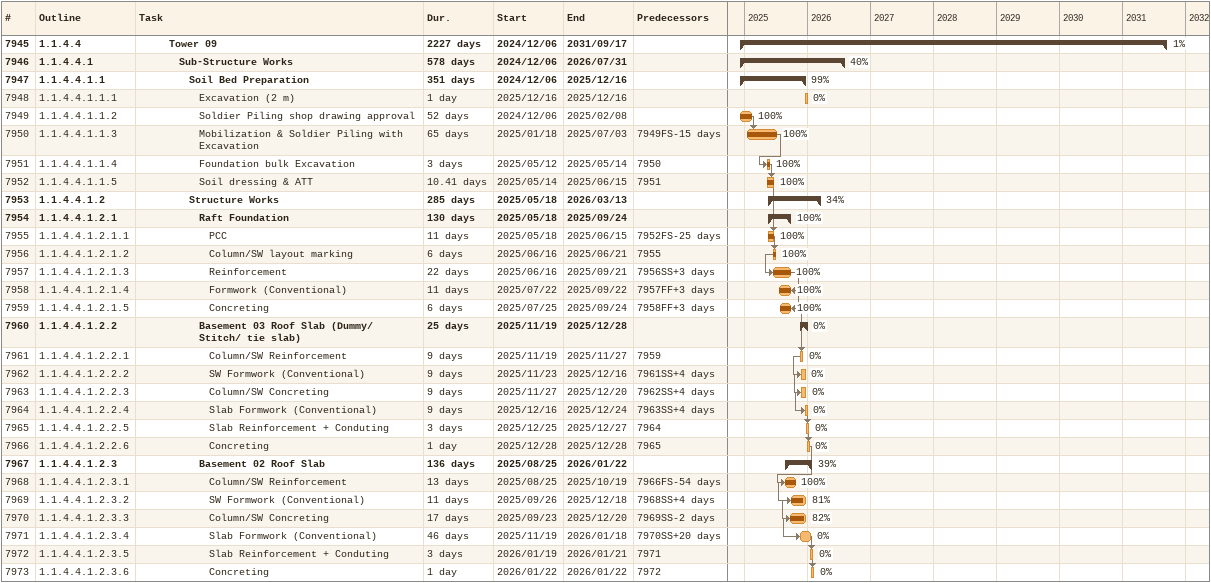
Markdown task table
| ID | WBS | Task | Duration | Start | Finish | Predecessors | % complete |
|---|---|---|---|---|---|---|---|
| 7945 | 1.1.4.4 | **Tower 09** | 2227d | 2024-12-06 | 2031-09-17 |  | 1 |
| 7946 | 1.1.4.4.1 | **Sub-Structure Works** | 578d | 2024-12-06 | 2026-07-31 |  | 40 |
| 7947 | 1.1.4.4.1.1 | **Soil Bed Preparation** | 351d | 2024-12-06 | 2025-12-16 |  | 99 |
| 7948 | 1.1.4.4.1.1.1 | Excavation (2 m) | 1d | 2025-12-16 | 2025-12-16 |  | 0 |
| 7949 | 1.1.4.4.1.1.2 | Soldier Piling shop drawing approval | 52d | 2024-12-06 | 2025-02-08 |  | 100 |
| 7950 | 1.1.4.4.1.1.3 | Mobilization & Soldier Piling with Excavation | 65d | 2025-01-18 | 2025-07-03 | 7949FS-15d | 100 |
| 7951 | 1.1.4.4.1.1.4 | Foundation bulk Excavation | 3d | 2025-05-12 | 2025-05-14 | 7950 | 100 |
| 7952 | 1.1.4.4.1.1.5 | Soil dressing & ATT | 10.41d | 2025-05-14 | 2025-06-15 | 7951 | 100 |
| 7953 | 1.1.4.4.1.2 | **Structure Works** | 285d | 2025-05-18 | 2026-03-13 |  | 34 |
| 7954 | 1.1.4.4.1.2.1 | **Raft Foundation** | 130d | 2025-05-18 | 2025-09-24 |  | 100 |
| 7955 | 1.1.4.4.1.2.1.1 | PCC | 11d | 2025-05-18 | 2025-06-15 | 7952FS-25d | 100 |
| 7956 | 1.1.4.4.1.2.1.2 | Column/SW layout marking | 6d | 2025-06-16 | 2025-06-21 | 7955 | 100 |
| 7957 | 1.1.4.4.1.2.1.3 | Reinforcement | 22d | 2025-06-16 | 2025-09-21 | 7956SS+3d | 100 |
| 7958 | 1.1.4.4.1.2.1.4 | Formwork (Conventional) | 11d | 2025-07-22 | 2025-09-22 | 7957FF+3d | 100 |
| 7959 | 1.1.4.4.1.2.1.5 | Concreting | 6d | 2025-07-25 | 2025-09-24 | 7958FF+3d | 100 |
| 7960 | 1.1.4.4.1.2.2 | **Basement 03 Roof Slab (Dummy/ Stitch/ tie slab)** | 25d | 2025-11-19 | 2025-12-28 |  | 0 |
| 7961 | 1.1.4.4.1.2.2.1 | Column/SW Reinforcement | 9d | 2025-11-19 | 2025-11-27 | 7959 | 0 |
| 7962 | 1.1.4.4.1.2.2.2 | SW Formwork (Conventional) | 9d | 2025-11-23 | 2025-12-16 | 7961SS+4d | 0 |
| 7963 | 1.1.4.4.1.2.2.3 | Column/SW Concreting | 9d | 2025-11-27 | 2025-12-20 | 7962SS+4d | 0 |
| 7964 | 1.1.4.4.1.2.2.4 | Slab Formwork (Conventional) | 9d | 2025-12-16 | 2025-12-24 | 7963SS+4d | 0 |
| 7965 | 1.1.4.4.1.2.2.5 | Slab Reinforcement + Conduting | 3d | 2025-12-25 | 2025-12-27 | 7964 | 0 |
| 7966 | 1.1.4.4.1.2.2.6 | Concreting | 1d | 2025-12-28 | 2025-12-28 | 7965 | 0 |
| 7967 | 1.1.4.4.1.2.3 | **Basement 02 Roof Slab** | 136d | 2025-08-25 | 2026-01-22 |  | 39 |
| 7968 | 1.1.4.4.1.2.3.1 | Column/SW Reinforcement | 13d | 2025-08-25 | 2025-10-19 | 7966FS-54d | 100 |
| 7969 | 1.1.4.4.1.2.3.2 | SW Formwork (Conventional) | 11d | 2025-09-26 | 2025-12-18 | 7968SS+4d | 81 |
| 7970 | 1.1.4.4.1.2.3.3 | Column/SW Concreting | 17d | 2025-09-23 | 2025-12-20 | 7969SS-2d | 82 |
| 7971 | 1.1.4.4.1.2.3.4 | Slab Formwork (Conventional) | 46d | 2025-11-19 | 2026-01-18 | 7970SS+20d | 0 |
| 7972 | 1.1.4.4.1.2.3.5 | Slab Reinforcement + Conduting | 3d | 2026-01-19 | 2026-01-21 | 7971 | 0 |
| 7973 | 1.1.4.4.1.2.3.6 | Concreting | 1d | 2026-01-22 | 2026-01-22 | 7972 | 0 |
